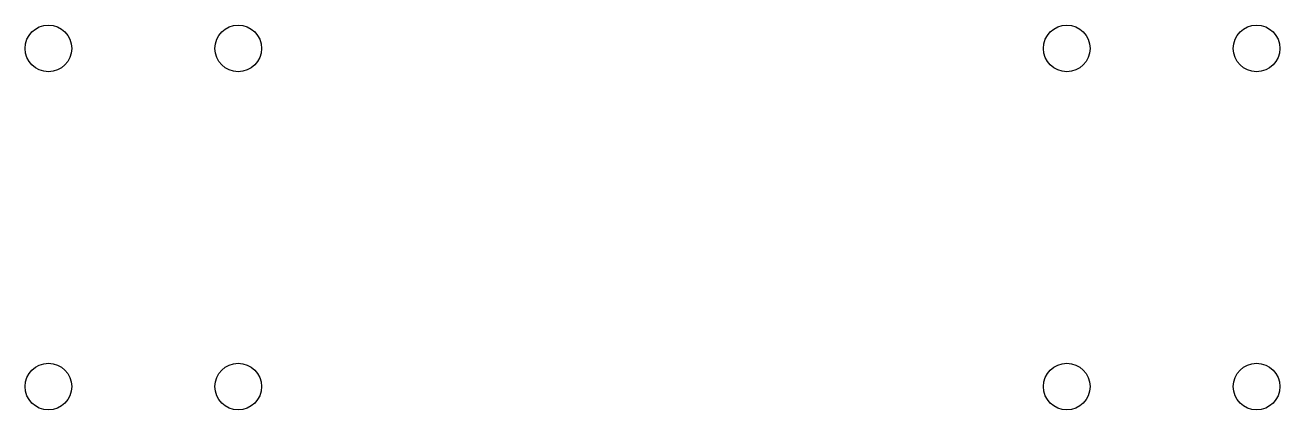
# Model space of a CAD drawing. Header units: millimetres. Extents: x 206.2 to 278.9, y -127.1 to -104.8.
import ezdxf

# ---------------------------------------------------------------- set-up
doc = ezdxf.new("R2010")
doc.units = ezdxf.units.MM

msp = doc.modelspace()

# ---------------------------------------------------------------- linework, layer by layer
for centre in [(207.5, -106.11), (218.5, -106.11), (266.5, -106.11), (277.5, -106.11), (207.5, -125.71), (218.5, -125.71), (266.5, -125.71), (277.5, -125.71)]:
    msp.add_circle(centre, 1.35)

doc.saveas('drawing.dxf')
